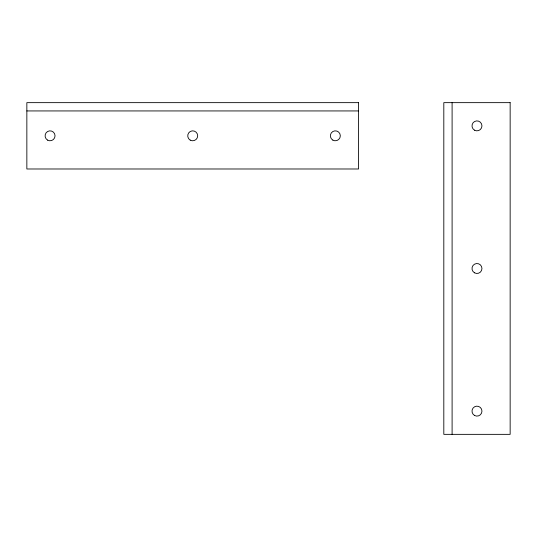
<?xml version="1.0" encoding="UTF-8"?>
<svg xmlns="http://www.w3.org/2000/svg" width="537" height="537" viewBox="0 0 537 537"><rect width="100%" height="100%" fill="white"/><g stroke="black" fill="none" stroke-linecap="round" stroke-linejoin="round"><path stroke-width="0.81" d="M26.85 110.937L358.562 110.937M452.1 102.648L452.1 434.352M358.562 102.648L26.85 102.648L26.85 168.987L358.562 168.987L358.562 102.648M510.15 102.648L443.81 102.648L443.81 434.352L510.15 434.352L510.15 102.648M474.493 130.176A4.974 4.974 0 0 0 481.957 125.866A4.974 4.974 0 0 0 474.493 121.557A4.974 4.974 0 0 0 474.493 130.176M474.493 415.443A4.974 4.974 0 0 0 481.957 411.134A4.974 4.974 0 0 0 474.493 406.824A4.974 4.974 0 0 0 474.493 415.443M474.493 272.809A4.974 4.974 0 0 0 481.957 268.5A4.974 4.974 0 0 0 474.493 264.191A4.974 4.974 0 0 0 474.493 272.809M47.585 140.123A4.974 4.974 0 0 0 55.043 135.814A4.974 4.974 0 0 0 47.585 131.505A4.974 4.974 0 0 0 47.585 140.123M332.853 140.123A4.974 4.974 0 0 0 340.317 135.814A4.974 4.974 0 0 0 332.853 131.505A4.974 4.974 0 0 0 332.853 140.123M190.219 140.123A4.974 4.974 0 0 0 197.683 135.814A4.974 4.974 0 0 0 190.219 131.505A4.974 4.974 0 0 0 190.219 140.123"/></g></svg>
